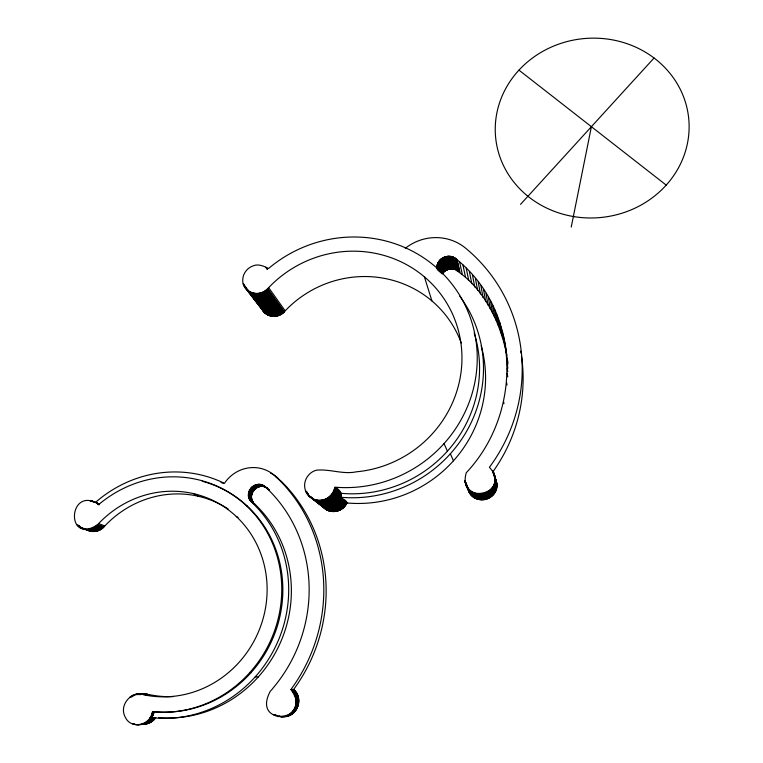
<?xml version="1.0" encoding="UTF-8"?>
<svg xmlns="http://www.w3.org/2000/svg" width="763" height="763" viewBox="0 0 763 763"><rect width="100%" height="100%" fill="white"/><g stroke="black" fill="none" stroke-linecap="round" stroke-linejoin="round"><path stroke-width="1.14" d="M436.932 268.834C435.692 259.63 447.366 252.906 454.91 258.028C521.606 310.016 522.75 412.869 466.231 472.774C456.665 507.233 513.509 493.795 489.417 467.29L489.684 466.927A166.83 161.165 -31.9 0 0 469.55 251.532L466.174 248.643A46.867 44.826 -17.7 0 0 405.277 248.376M467.662 487.28C470.952 509.856 506.079 498.077 494.891 478.096M150.13 717.745L154.431 717.897A124.445 117.636 -64.3 0 0 276.397 644.792A124.445 117.636 -64.3 0 0 254.098 504.543L252.4 502.779A10.262 9.871 -54.2 0 1 250.417 500.814C242.968 491.734 257.16 478.515 265.505 487.032A10.262 9.871 -54.2 0 1 266.344 487.948L268.385 489.789A145.456 137.502 -64.4 0 1 273.192 687.902L271.704 689.8A15.527 14.812 -79.5 0 0 270.36 691.164C250.703 727.377 314.528 722.332 290.941 689.542L293.65 685.689A160.468 151.694 -64.4 0 0 278.562 479.288L275.519 476.379A34.478 33.124 -55.2 0 0 224.417 483.351A124.445 117.636 -64.3 0 0 96.624 501.405L95.68 502.235L99.514 504.705C68.05 483.98 64.884 546.136 97.607 524.677A14.716 13.724 -56.9 0 0 98.522 523.637L99.81 522.369A103.863 98.16 -64.2 0 1 263.626 562.627A103.863 98.16 -64.2 0 1 145.886 695.198C132.714 688.865 118.112 704.745 125.351 717.325C131.236 730.048 151.303 724.993 152.505 711.707L155.127 711.745A118.446 111.961 -64.3 0 0 279.134 619.709A118.446 111.961 -64.3 0 0 212.209 484.438M282.854 716.629C296.797 718.097 304.427 698.126 293.65 689.504L290.941 689.542M158.523 717.573A123.177 116.52 -64.5 0 0 279.229 645.212A123.177 116.52 -64.5 0 0 257.083 506.355L255.395 504.62A10.167 9.776 -54.4 0 1 253.44 502.674C246.811 494.596 257.818 482.006 266.659 487.729M459.822 296.273A128.642 124.255 -31.9 0 1 466.346 431.763A128.642 124.255 -31.9 0 1 343.522 497.486L340.441 497.285C344.676 493.527 334.184 484.562 334.595 488.463C334.118 490.351 333.278 492.145 332.153 493.728C329.816 497.037 326.163 499.393 322.167 500.108C314.404 501.777 306.087 496.093 304.876 488.225C303.283 480.356 308.767 471.963 316.578 470.18C329.816 468.835 343.083 474.681 356.493 471.792C385.458 469.159 413.155 455.177 432.573 433.527A113.525 109.405 -31.7 0 0 427.232 279.334A113.525 109.405 -31.7 0 0 270.112 286.144L268.624 287.622A14.821 13.963 -33.7 0 1 267.699 288.672C259.792 298.39 241.413 292.296 242.787 279.22C243.101 273.354 247.26 268.042 252.725 266.029C258.218 263.273 264.532 266.516 268.566 268.5A128.67 124.007 -31.7 0 1 404.857 247.555L408.396 249.167A128.67 124.007 -31.7 0 1 471.973 393.985A128.67 124.007 -31.7 0 1 337.16 487.347L334.871 487.156M151.799 717.611L154.164 711.602M591.401 126.696L571.229 227.088M347.031 502.569C343.445 512.383 328.729 514.882 322.53 506.241M142.271 724.24C147.564 724.783 152.877 721.951 155.757 717.544M293.65 689.504L296.321 685.699A158.838 150.244 -64.6 0 0 281.299 481.348L275.519 476.379M506.794 355.396C500.633 322.425 483.628 287.47 454.576 269.244C449.998 268.061 444.81 269.997 442.168 273.927L438.839 261.471M520.528 204.379L654.053 58.017M261.738 308.567C265.209 317.513 278.247 318.829 284.284 311.819A13.963 13.219 -34 0 0 285.143 310.827L286.554 309.435A106.791 103.358 -32 0 1 461.253 343.016M87.02 529.837C92.437 533.041 99.762 531.477 103.921 526.918A14.516 13.543 -57.1 0 0 104.817 525.888L106.086 524.639A102.385 96.853 -64.5 0 1 228.07 508.911M140.115 694.654L141.432 694.263L135.022 694.502M281.423 716.972L286.535 716.4M285.572 716.238L288.776 715.77M280.488 716.972L283.769 716.657M284.208 716.619L287.889 716.066M277.722 716.591L280.069 716.476M286.888 715.723L290.074 715.227M286.459 715.913L289.215 715.608M288.576 714.845L291.313 714.55M277.274 716.467L279.678 716.028M287.746 715.312L290.903 714.788M288.977 714.597L292.105 714.034M274.661 715.465L276.578 715.265M275.081 715.665L276.998 715.465M289.759 714.044L292.487 713.758M290.512 713.453L293.23 713.167M290.14 713.758L292.858 713.472M291.228 712.804L293.936 712.537M273.44 714.769L275.367 714.578M290.875 713.138L293.583 712.852M291.561 712.47L294.27 712.194M291.895 712.117L294.604 711.85M292.525 711.393L295.224 711.126M292.219 711.755L294.919 711.497M292.83 711.011L295.519 710.754M138.122 724.84L145.886 724.097M293.116 710.62L295.806 710.363M143.082 723.734L148.966 723.19M135.375 724.669L139.276 724.516M141.308 724.345L148.537 723.362M293.393 710.219L296.082 709.971M136.739 724.821L146.782 723.915M143.225 693.958L151.703 695.064A102.385 96.853 -64.5 0 0 173.392 696.581M132.743 723.963L134.746 723.782M144.35 723.124L150.626 722.37M143.511 723.543L149.806 722.809M293.66 709.809L296.34 709.571M145.571 722.389L151.808 721.607M145.17 722.647L151.026 722.132M293.908 709.399L296.588 709.161M146.725 721.55L152.562 721.045M146.353 721.846L152.19 721.331M294.146 708.97L296.826 708.741M147.803 720.596L153.621 720.1M294.585 708.102L297.255 707.883M147.45 720.921L153.277 720.425M147.097 721.245L152.924 720.739M294.375 708.541L297.045 708.312M148.48 719.9L154.288 719.414M294.785 707.663L297.456 707.435M148.146 720.253L153.954 719.767M294.976 707.206L297.646 706.996M148.795 719.538L154.908 718.698M149.691 718.393L155.48 717.935M295.147 706.757L297.818 706.538M149.405 718.784L155.194 718.317M149.968 717.993L154.593 717.63M150.483 717.172L152.152 717.048M150.235 717.592L151.904 717.458M295.31 706.29L297.971 706.08M150.96 716.314L152.619 716.19M150.731 716.753L152.39 716.619M295.453 705.823L298.114 705.622M151.169 715.875L152.838 715.761M295.586 705.355L298.247 705.155M151.56 714.988L153.229 714.864M151.37 715.436L153.039 715.312M295.701 704.878L298.362 704.688M151.742 714.53L153.401 714.416M295.806 704.402L298.467 704.22M152.047 713.605L153.706 713.491M151.904 714.073L153.563 713.949M295.891 703.925L298.552 703.744M152.19 713.138L153.849 713.024M295.968 703.438L298.619 703.267M152.419 712.184L154.069 712.079M296.025 702.952L298.686 702.78M152.304 712.661L153.964 712.547M296.073 702.465L298.724 702.303M296.101 701.979L298.753 701.817M296.12 701.493L298.772 701.34M296.12 701.006L298.772 700.854M296.101 700.52L298.762 700.377M296.073 700.033L298.734 699.89M296.034 699.547L298.686 699.413M295.977 699.07L298.629 698.937M295.901 698.584L298.562 698.46M295.815 698.107L298.476 697.983M295.72 697.64L298.371 697.516M295.605 697.163L298.257 697.048M295.472 696.695L298.133 696.59M295.329 696.237L297.99 696.133M295.176 695.78L297.837 695.684M295.004 695.331L297.665 695.236M294.814 694.893L297.484 694.797M294.623 694.454L297.284 694.368M294.413 694.025L297.074 693.939M294.184 693.596L296.855 693.519M293.946 693.185L296.626 693.109M130.006 696.991L132.028 696.934M293.698 692.775L296.378 692.709M131.179 696.18L133.592 695.894M293.44 692.375L296.12 692.308M132.838 695.293L134.841 695.255M132.409 695.494L134.412 695.455M293.164 691.984L295.844 691.927M141.813 694.33L147.698 694.216M134.574 694.626L140.554 694.511M292.878 691.602L295.567 691.555M143.558 694.855L149.405 694.74M136.825 694.12L145.924 693.939M135.919 694.282L147.259 694.13M292.582 691.24L295.271 691.183M291.962 690.525L294.652 690.477M292.277 690.877L294.966 690.83M291.628 690.191L294.327 690.143M291.294 689.857L293.993 689.819M481.215 345.992A124.827 120.812 -32 0 1 349.836 503.189L346.85 502.989L333.622 491.21M255.195 676.876L258.247 676.972M249.682 672.68L250.941 672.737M341.652 493.356L343.875 493.537A124.741 120.478 -31.9 0 0 474.166 332.935M152.505 711.707L153.477 711.86A118.933 112.39 -64.2 0 0 278.18 560.271A118.933 112.39 -64.2 0 0 101.002 502.683L98.475 504.772L97.702 503.981M81.24 528.034L90.597 531.22M82.032 528.387L90.177 531.115M78.703 526.403L80.888 527.147M87.144 529.36L94.03 531.525M79.743 527.176L93.162 531.534M80.477 527.634L91.865 531.439M77.158 524.896L79.352 525.64M89.347 529.16L95.776 531.334M88.909 529.226L95.337 531.401M78.055 525.831L80.249 526.575M88.022 529.322L94.898 531.458M90.654 528.864L97.063 531.048M89.786 529.074L96.634 531.162M91.942 528.454L98.332 530.638M91.512 528.606L97.912 530.79M91.083 528.74L97.492 530.924M93.191 527.92L99.562 530.113M92.781 528.11L99.161 530.304M92.361 528.282L98.742 530.476M93.992 527.491L100.363 529.694M93.591 527.71L99.963 529.913M95.165 526.766L101.508 528.978M94.784 527.023L101.136 529.236M94.393 527.262L100.745 529.474M95.9 526.222L102.242 528.444M95.537 526.508L101.88 528.721M96.615 525.64L102.938 527.872M96.262 525.936L102.595 528.158M97.282 525.011L103.606 527.243M96.958 525.325L103.272 527.567M97.607 524.677L103.921 526.918M98.522 523.637L104.817 525.888M90.377 500.595L95.06 502.359M96.367 502.884L98.532 503.876M89.509 500.518L93.134 501.825M97.054 503.408L99.19 504.419M91.665 500.805L97.826 503.38M236.301 516.503L238.075 517.448M193.716 493.68L198.714 496.36M246.249 505.592L247.489 506.317M252.4 502.779L255.395 504.62M250.417 500.814L253.44 502.674M251.447 501.978L254.46 503.828M249.739 499.775L252.763 501.634M249.902 500.042L252.925 501.901M250.064 500.309L253.087 502.168M250.235 500.566L253.259 502.416M249.32 498.935L252.353 500.805M249.453 499.221L252.477 501.091M249.596 499.498L252.62 501.367M248.986 498.058L252.019 499.937M249.091 498.353L252.114 500.232M249.205 498.649L252.229 500.518M248.728 497.142L251.761 499.031M248.805 497.457L251.838 499.336M248.891 497.753L251.924 499.641M248.566 496.217L251.599 498.115M248.614 496.522L251.647 498.42M248.662 496.837L251.704 498.725M248.5 495.588L251.532 497.486M248.528 495.902L251.561 497.8M248.48 494.949L251.513 496.856M248.48 495.263L251.523 497.171M248.49 494.31L251.532 496.227M248.48 494.634L251.513 496.541M248.595 493.365L251.628 495.282M248.547 493.68L251.58 495.597M248.519 493.995L251.552 495.912M248.709 492.736L251.742 494.662M248.643 493.051L251.676 494.977M248.862 492.106L251.885 494.052M248.776 492.421L251.809 494.357M249.053 491.496L252.076 493.442M248.948 491.801L251.981 493.747M249.158 491.2L252.191 493.146M86.648 529.617L85.942 529.14M249.406 490.599L252.429 492.555M249.282 490.895L252.305 492.85M249.692 490.027L252.706 491.982M249.539 490.313L252.563 492.269M250.006 489.465L253.02 491.429M249.844 489.741L252.858 491.706M250.35 488.921L253.364 490.895M250.178 489.188L253.192 491.153M250.731 488.406L253.745 490.38M250.541 488.663L253.554 490.628M251.151 487.91L254.155 489.884M250.941 488.158L253.945 490.132M266.916 487.891L267.422 488.234M251.59 487.443L254.584 489.426M251.361 487.671L254.365 489.655M252.057 487.004L255.052 488.988M251.819 487.214L254.813 489.207M252.295 486.794L255.29 488.778M252.801 486.393L255.796 488.387M252.553 486.594L255.538 488.578M253.335 486.031L256.32 488.034M253.068 486.212L256.053 488.206M254.165 485.554L257.141 487.547M253.879 485.707L256.854 487.7M253.602 485.859L256.587 487.862M254.737 485.268L257.703 487.28M254.451 485.411L257.417 487.414M255.328 485.03L258.285 487.042M255.033 485.144L257.999 487.156M255.929 484.829L258.886 486.832M255.624 484.925L258.581 486.928M256.845 484.591L259.792 486.603M256.54 484.658L259.487 486.67M256.234 484.743L259.182 486.746M257.78 484.448L260.717 486.46M257.465 484.486L260.412 486.498M257.16 484.534L260.097 486.546M258.724 484.391L261.652 486.403M258.409 484.4L261.337 486.412M258.094 484.419L261.032 486.432M259.973 484.448L262.892 486.46M259.658 484.419L262.586 486.432M259.353 484.4L262.272 486.412M259.038 484.391L261.967 486.403M260.898 484.6L264.103 486.68M260.593 484.543L263.502 486.556M260.278 484.495L263.197 486.508M263.512 485.573L268.137 488.816M262.386 485.049L267.412 488.358M261.795 484.839L264.99 486.947M266.344 487.948L269.196 489.932M261.499 484.753L264.399 486.765M518.964 70.129L666.213 185.113M310.827 497.218L322.816 506.594M308.366 495.416L327.337 510.161M308.691 495.759L326.545 509.741M309.711 496.742L325.419 509.016M314.614 499.565L328.987 510.848M307.203 493.919L309.053 495.368M310.903 496.818L312.754 498.268M314.165 499.403L328.567 510.695M313.727 499.231L328.157 510.523M307.766 494.682L327.747 510.352M306.24 492.278L308.099 493.747M315.987 499.956L330.284 511.22M306.468 492.707L308.319 494.166M315.529 499.841L329.845 511.105M315.071 499.708L329.416 510.981M316.922 500.146L331.161 511.391M316.454 500.061L330.722 511.315M317.866 500.28L332.048 511.515M305.658 490.981L307.518 492.45M317.398 500.223L331.6 511.468M318.82 500.347L332.945 511.582M318.343 500.318L332.496 511.563M319.306 500.356L333.402 511.591M320.26 500.337L334.299 511.572M319.783 500.356L333.851 511.591M320.737 500.309L334.747 511.544M321.7 500.194L335.653 511.439M321.223 500.251L335.205 511.496M322.167 500.108L336.092 511.363M323.111 499.908L336.979 511.172M322.644 500.023L336.54 511.277M323.579 499.784L337.418 511.057M324.046 499.651L337.856 510.933M324.504 499.498L338.286 510.79M324.962 499.326L338.715 510.628M325.41 499.145L339.134 510.457M326.287 498.744L339.964 510.085M325.849 498.954L339.554 510.275M326.717 498.516L340.374 509.875M327.146 498.287L340.775 509.646M327.565 498.039L341.166 509.417M327.976 497.772L341.547 509.169M328.376 497.495L341.929 508.911M328.767 497.209L342.291 508.644M329.149 496.913L342.654 508.358M329.53 496.599L343.007 508.063M329.893 496.274L343.35 507.767M330.245 495.95L343.684 507.452M330.598 495.597L344.008 507.128M330.932 495.244L344.323 506.794M331.256 494.882L344.628 506.451M331.562 494.51L344.924 506.098M331.867 494.119L345.2 505.735M332.153 493.728L345.477 505.364M332.43 493.327L345.734 504.992M332.697 492.917L345.982 504.601M332.945 492.497L346.211 504.209M333.183 492.078L346.44 503.809M333.412 491.649L346.65 503.408M333.822 490.762L347.623 503.008M334.003 490.313L340.813 496.417M344.809 500.003L346.402 501.434M334.175 489.856L340.975 495.969M334.471 488.93L341.261 495.073M334.328 489.398L341.128 495.53M334.595 488.463L341.385 494.624M334.709 487.996L341.49 494.166M334.814 487.519L341.586 493.709M244.818 287.222L263.95 312.067M243.359 284.036L266.478 314.232M243.807 285.276L245.953 288.071M247.231 289.53L265.791 313.746M243.979 285.686L265.142 313.231M244.589 286.85L264.523 312.668M250.779 292.305L268.328 315.224M250.369 292.124L267.947 315.052M249.577 291.714L267.565 314.861M243.235 283.617L244.665 285.486M249.196 291.495L266.84 314.451M252.028 292.792L269.511 315.682M251.609 292.639L269.11 315.539M251.189 292.487L268.719 315.396M253.335 293.145L270.741 316.025M252.896 293.04L270.331 315.92M252.458 292.916L269.921 315.806M254.67 293.383L272.01 316.244M254.222 293.316L271.58 316.187M253.774 293.24L271.161 316.111M255.576 293.469L272.858 316.33M255.128 293.431L272.439 316.292M256.492 293.497L273.726 316.359M256.034 293.488L273.297 316.349M257.865 293.431L275.023 316.302M257.408 293.469L274.585 316.34M256.95 293.488L274.155 316.359M258.781 293.326L275.882 316.197M258.323 293.383L275.453 316.264M259.687 293.154L276.74 316.044M259.239 293.25L276.311 316.13M260.145 293.049L277.169 315.949M261.041 292.801L278.009 315.71M260.593 292.935L277.589 315.834M261.919 292.496L278.838 315.424M261.48 292.658L278.428 315.577M262.777 292.143L279.649 315.09M262.348 292.324L279.248 315.272M263.616 291.743L280.441 314.709M263.197 291.943L280.05 314.909M264.027 291.514L280.822 314.499M264.828 291.037L281.576 314.051M264.427 291.285L281.204 314.28M265.6 290.512L282.3 313.555M265.219 290.779L281.948 313.803M266.335 289.94L282.997 313.011M265.972 290.226L282.653 313.288M266.688 289.635L283.331 312.725M267.374 289.005L283.979 312.134M267.04 289.32L283.664 312.439M267.699 288.672L284.284 311.819M268.624 287.622L285.143 310.827M266.144 267.479L267.46 269.406M265.772 267.231L267.088 269.158M444.028 443.589L447.414 451.162M450.37 453.766L453.46 460.795M465.64 483.78L469.188 492.049M465.792 484.228L468.978 491.639M465.068 481.501L465.955 483.58M466.842 485.659L467.729 487.738M467.824 487.939L470.409 493.976M465.153 481.968L470.132 493.604M465.249 482.426L469.884 493.232M465.497 483.332L469.407 492.45M464.934 480.576L466.718 484.743M468.415 488.673L470.981 494.691M468.11 488.31L470.685 494.338M464.991 481.043L467.214 486.241M469.045 489.369L471.591 495.378M468.72 489.026L471.276 495.044M469.722 490.027L472.249 496.017M469.379 489.712L471.916 495.702M470.447 490.647L472.946 496.608M470.075 490.342L472.593 496.322M470.819 490.933L473.308 496.894M471.591 491.486L474.061 497.419M471.2 491.219L473.68 497.161M471.992 491.734L474.443 497.667M472.402 491.982L474.844 497.905M472.812 492.211L475.244 498.125M473.232 492.421L475.654 498.334M473.661 492.621L476.074 498.535M474.1 492.812L476.494 498.716M474.538 492.993L476.923 498.888M474.987 493.156L477.352 499.04M475.435 493.299L477.791 499.183M475.893 493.432L478.229 499.317M476.35 493.547L478.678 499.431M476.818 493.651L479.126 499.536M477.285 493.747L479.584 499.622M477.752 493.823L480.032 499.698M478.22 493.88L480.49 499.755M478.697 493.928L480.948 499.803M479.174 493.957L481.415 499.832M479.65 493.976L481.873 499.841M480.118 493.976L482.33 499.851M480.595 493.966L482.798 499.832M481.071 493.938L483.256 499.803M481.548 493.89L483.713 499.765M482.016 493.833L484.171 499.708M482.493 493.766L484.629 499.641M482.96 493.671L485.077 499.555M483.418 493.575L485.535 499.46M483.885 493.451L485.974 499.345M484.343 493.327L486.422 499.221M484.791 493.184L486.861 499.078M485.239 493.022L487.29 498.926M485.678 492.85L487.729 498.754M486.117 492.66L488.148 498.573M486.556 492.459L488.568 498.382M486.975 492.249L488.978 498.172M487.395 492.021L489.379 497.953M487.805 491.782L489.779 497.724M488.206 491.525L490.17 497.476M488.597 491.267L490.552 497.218M488.988 490.99L490.924 496.951M489.36 490.695L491.296 496.675M489.732 490.399L491.649 496.379M490.084 490.084L491.992 496.074M490.437 489.76L492.335 495.769M490.771 489.426L492.66 495.445M491.095 489.083L492.974 495.111M424.4 276.855L431.934 300.946M491.42 488.73L493.28 494.767M491.715 488.368L493.575 494.414M492.011 487.996L493.861 494.052M492.288 487.614L494.128 493.68M492.564 487.223L494.395 493.299M492.812 486.823L494.643 492.917M493.06 486.422L494.872 492.516M493.289 486.002L495.101 492.116M493.508 485.583L495.311 491.715M493.709 485.163L495.502 491.296M493.899 484.724L495.683 490.876M494.233 483.847L496.017 490.018M494.071 484.286L495.855 490.456M494.386 483.399L496.16 489.588M494.519 482.941L496.284 489.15M494.739 482.025L496.503 488.253M494.634 482.483L496.398 488.701M494.901 481.1L496.665 487.357M494.834 481.558L496.589 487.805M495.006 480.156L496.761 486.441M494.968 480.633L496.723 486.899M492.841 471.152L494.357 476.608M495.053 479.221L496.808 485.535M492.583 470.752L493.499 474.033M495.044 479.689L496.789 485.993M436.951 266.392L437.838 270.092M493.728 472.812L496.723 483.704M436.894 267.088L437.504 269.329M493.527 472.383L496.77 484.162M493.308 471.963L496.799 484.619M493.384 472.64L494.586 476.999M495.053 478.744L496.808 485.077M437.218 265.009L438.677 270.96M437.065 265.696L438.296 270.178M494.395 474.576L496.408 481.901M437.008 266.039L437.933 269.406M493.919 473.241L496.665 483.256M437.666 263.664L439.803 271.552M437.533 263.998L439.374 270.751M437.418 264.332L439.259 271.084M437.313 264.666L438.849 270.293M438.105 262.701L440.852 272.858M437.952 263.016L440.394 272.038M437.8 263.34L440.251 272.362M438.639 261.776L441.672 273.087M438.458 262.081L441.186 272.248M438.277 262.386L441.014 272.553M439.259 260.898L442.588 273.364M439.049 261.184L442.378 273.64M439.726 260.345L443.026 272.83M439.488 260.622L442.807 273.097M440.222 259.821L443.513 272.315M439.965 260.078L443.265 272.572M441.024 259.086L444.285 271.609M440.747 259.325L444.018 271.838M440.48 259.573L443.761 272.076M441.596 258.647L444.848 271.18M441.3 258.867L444.562 271.39M442.197 258.237L445.43 270.779M441.891 258.438L445.134 270.97M442.817 257.856L446.031 270.417M442.502 258.037L445.726 270.588M443.465 257.522L446.66 270.083M443.131 257.684L446.345 270.245M444.123 257.226L447.299 269.797M443.789 257.369L446.975 269.94M444.81 256.969L447.967 269.549M444.467 257.093L447.633 269.663M445.506 256.75L448.644 269.339M445.153 256.854L448.301 269.434M446.212 256.578L449.331 269.167M445.859 256.654L448.987 269.244M446.937 256.444L450.027 269.043M446.574 256.502L449.684 269.101M447.662 256.358L450.733 268.957M447.299 256.397L450.38 268.996M448.386 256.311L451.438 268.91M448.024 256.33L451.086 268.929M449.474 256.32L452.497 268.929M449.111 256.311L452.144 268.91M448.749 256.301L451.791 268.91M450.199 256.387L453.193 268.996M449.836 256.349L452.85 268.957M450.914 256.502L453.89 269.101M450.561 256.435L453.546 269.043M451.62 256.645L454.576 269.244M451.267 256.568L454.233 269.167M452.659 256.959L455.587 269.549M452.316 256.845L455.253 269.434M451.973 256.74L454.92 269.339M453.327 257.207L456.236 269.797M452.993 257.083L455.912 269.663M454.3 257.675L457.18 270.245M453.975 257.512L456.865 270.083M453.651 257.36L456.551 269.93M455.215 258.218L458.067 270.779M454.91 258.028L457.781 270.588M454.605 257.846L457.485 270.407M456.074 258.848L458.906 271.39M455.797 258.628L458.63 271.18M455.511 258.419L458.353 270.97M456.865 259.554L459.669 272.076M456.341 259.077L459.164 271.609M457.094 259.63L459.889 272.153M459.545 261.833L462.283 274.298M462.922 264.942L465.554 277.322M466.203 268.147L468.74 280.45M469.369 271.466L471.82 283.674M472.431 274.88L474.796 287.002M475.387 278.4L477.657 290.426M478.229 282.014L480.423 293.936M480.948 285.715L483.065 297.541M483.551 289.511L485.592 301.232M503.59 401.538L503.952 403.684M486.041 293.393L488.005 305.009M488.396 297.351L490.294 308.862M490.619 301.385L492.459 312.792M492.717 305.505L494.491 316.798M494.682 309.692L496.398 320.861M496.513 313.936L498.182 325M506.622 382.759L506.966 385.038M498.21 318.247L499.822 329.196M507.223 373.307L507.738 376.836M499.765 322.625L501.329 333.441M501.177 327.05L502.703 337.751M502.445 331.524L503.942 342.101M507.3 368.586L507.748 371.762M503.57 336.044L505.03 346.497M507.214 363.875L507.824 368.176M505.383 345.21L507.824 363.322M504.553 340.613L505.983 350.932M506.985 359.182L507.738 364.619M507.462 359.898L507.719 362.158M520.681 351.123A161.88 156.711 -32.1 0 1 521.024 353.097M521.482 356.054A161.88 156.711 -32.1 0 1 492.812 471.916M221.098 482.407A123.177 116.52 -64.5 0 1 223.588 483.465M268.795 489.465A10.167 9.776 -54.4 0 1 269.005 489.693M270.483 473.031A34.135 32.819 -55.4 0 1 278.276 478.477M202.3 481.272A118.446 111.961 -64.3 0 1 211.122 484.038M574.301 216.673L573.385 216.52A97.006 89.853 -5.5 0 1 519.021 70.062A97.006 89.853 -5.5 0 1 683.743 97.282A97.006 89.853 -5.5 0 1 574.301 216.673"/></g></svg>
